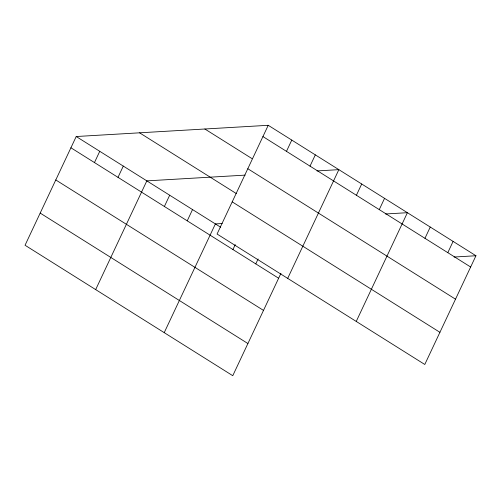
<?xml version="1.0" encoding="UTF-8"?>
<svg xmlns="http://www.w3.org/2000/svg" width="501" height="501" viewBox="0 0 501 501"><rect width="100%" height="100%" fill="white"/><g stroke="black" fill="none" stroke-linecap="round" stroke-linejoin="round"><path stroke-width="0.75" d="M268.235 125.3L217.071 234.03L424.785 364.477L475.95 255.748L268.235 125.3L76.215 136.523L25.05 245.252L232.765 375.7L280.948 273.308M94.457 162.568L99.755 151.308M117.998 177.354L123.296 166.088M95.672 289.603L146.837 180.874L245.177 175.125M164.384 206.487L169.689 195.221M187.236 220.835L192.534 209.575M164.222 332.651L215.386 223.922L222.175 223.527M232.934 249.536L235.251 244.607M286.472 151.346L291.776 140.08M255.779 263.889L258.103 258.961M310.019 166.132L315.317 154.865M287.693 278.381L338.858 169.651L316.983 170.929M356.405 195.265L361.703 183.999M379.257 209.612L384.555 198.352M356.242 321.429L407.401 212.7L385.526 213.977M424.954 238.313L430.253 227.053M447.8 252.667L453.098 241.401M454.075 257.032L475.95 255.748M262.931 136.56L470.652 267.014M204.865 129.001L251.947 158.573M247.801 168.724L455.515 299.178M139.579 132.815L236.315 193.568M232.207 201.865L439.922 332.313M76.215 136.523L220.609 227.203M70.917 147.782L278.631 278.237M55.78 179.947L263.495 310.401M40.186 213.088L247.901 343.536"/></g></svg>
